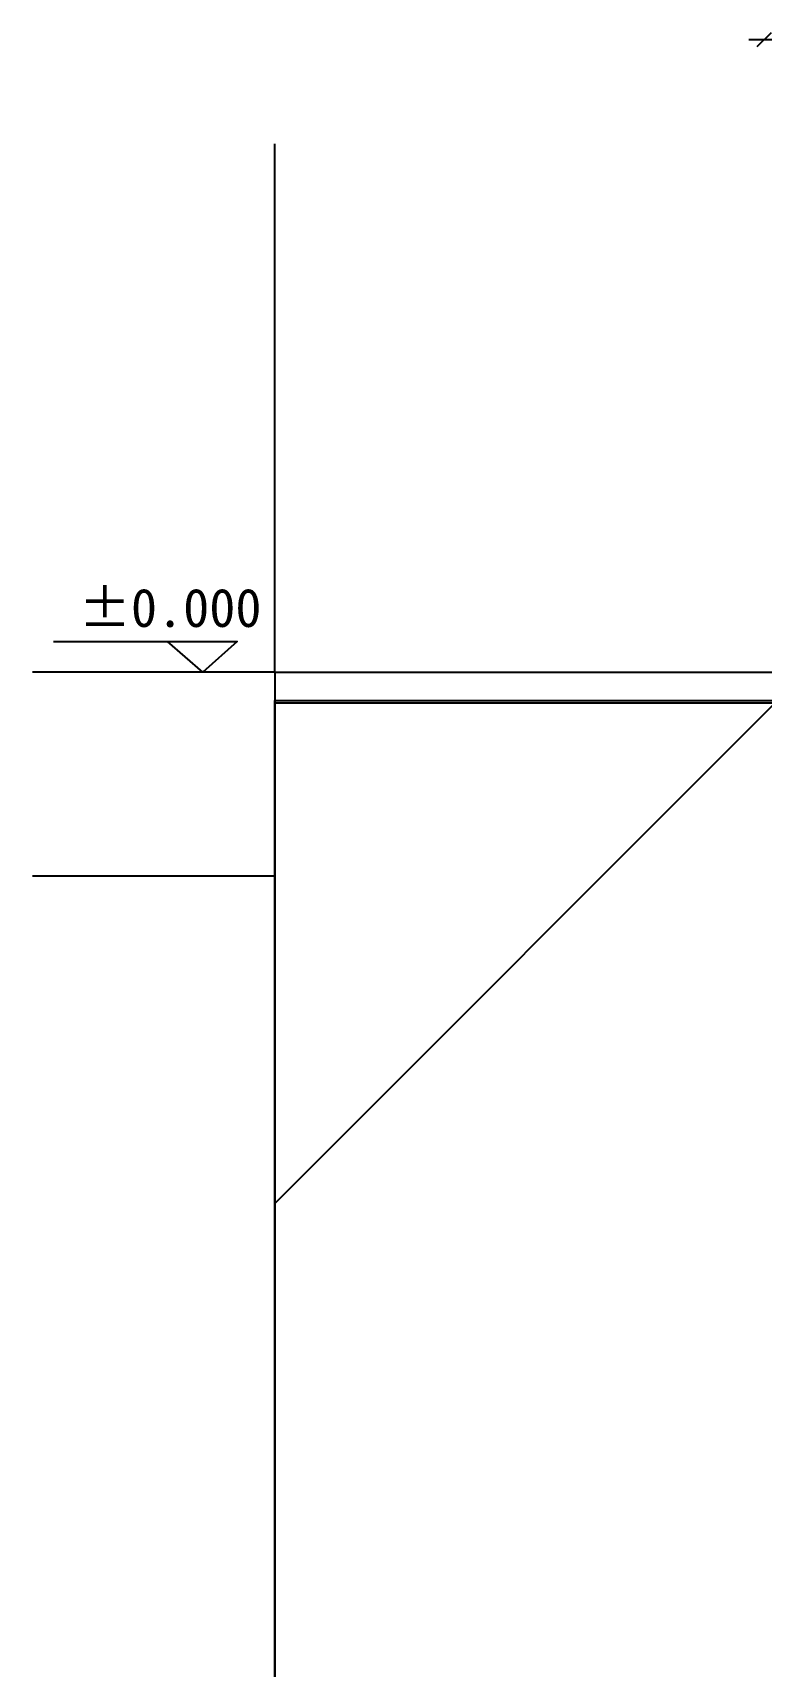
# Model space of a CAD drawing. Header units: metres. Extents: x 5236 to 7373, y 2233 to 4846.
# Drawn here: x 5236 to 5951, y 3224 to 4826 of the extents above; entities that cross this region are included whole.
import ezdxf

# ---------------------------------------------------------------- set-up
doc = ezdxf.new("R2010")
doc.units = ezdxf.units.M
for name, color, linetype in [('A-DIM', 3, 'Continuous'), ('HATCH', 9, 'Continuous'), ('PUB_DIM', 3, 'Continuous'), ('STR', 1, 'Continuous'), ('TEXT-E', 3, 'Continuous'), ('WALL', 2, 'Continuous'), ('WEA-F099$0$099-TEXT1', 3, 'Continuous')]:
    doc.layers.add(name, color=color, linetype=linetype)

# ---------------------------------------------------------------- blocks, each defined once
blk = doc.blocks.new('_DIMX')
blk.add_line((-150, 0), (150, 0))
blk.add_lwpolyline([(-70, -70), (70, 70)])

msp = doc.modelspace()

# ---------------------------------------------------------------- hatches: boundary and pattern name
h = msp.add_hatch()
h.set_pattern_fill('AN31C', scale=400)
h.set_pattern_definition([(45, (0, 0), (-898.03, 898.03), [])])
h.paths.add_polyline_path([(5828.86, 3803.64), (5798.86, 3803.64), (5798.86, 4168.78), (5628.86, 4168.78), (5628.86, 3803.64), (5598.86, 3803.64), (5598.86, 4168.78), (5473.86, 4168.78), (5473.86, 2977.9), (6153.86, 2977.9), (6153.86, 4168.78), (6028.86, 4168.78), (6028.86, 3803.64), (5998.86, 3803.64), (5998.86, 4168.78), (5828.86, 4168.78)])
h.paths.add_polyline_path([(5598.86, 3803.64), (5628.86, 3803.64), (5628.86, 4168.78), (5598.86, 4168.78)])
h.paths.add_polyline_path([(5828.86, 4168.78), (5798.86, 4168.78), (5798.86, 3803.64), (5828.86, 3803.64)])
h.paths.add_polyline_path([(6028.86, 4168.78), (5998.86, 4168.78), (5998.86, 3803.64), (6028.86, 3803.64)])
at = {"layer": 'HATCH'}
h = msp.add_hatch(dxfattribs=at)
h.set_pattern_fill('ANSI31', scale=400)
h.paths.add_polyline_path([(5473.86, 4198.78), (5236.41, 4198.78), (5236.41, 3998.78), (5473.86, 3998.78)])

# ---------------------------------------------------------------- linework, layer by layer
msp.add_line((5473.86, 4198.78, -5004.31), (5473.86, 4716.88, -5004.31))
at = {"layer": 'A-DIM'}
msp.add_lwpolyline([(5473.86, 2977.9), (5473.86, 4170.96), (6153.86, 4170.96), (6153.86, 2977.9)], dxfattribs=at)
at = {"layer": 'STR'}
for p, q in [((5473.86, 4198.78, -5004.31), (6153.86, 4198.78, -5004.31)), ((5473.86, 4198.78, -5004.31), (5473.86, 2977.9, -5004.31)), ((5473.86, 4168.78, -5004.31), (6153.86, 4168.78, -5004.31))]:
    msp.add_line(p, q, dxfattribs=at)
at = {"layer": 'TEXT-E'}
msp.add_lwpolyline([(5256.78, 4228.83), (5437.14, 4228.83), (5403.2, 4198.78), (5368.58, 4228.83)], dxfattribs=at)
at = {"layer": 'WALL'}
for p, q in [((5473.86, 4198.78, -5004.31), (5236.41, 4198.78, -5004.31)), ((5473.86, 3998.78, -5004.31), (5236.41, 3998.78, -5004.31))]:
    msp.add_line(p, q, dxfattribs=at)

# ---------------------------------------------------------------- block references
at = {"layer": 'PUB_DIM', "xscale": 0.1, "yscale": 0.1, "zscale": 0.1, "rotation": 180}
msp.add_blockref('_DIMX', (5953.86, 4818.8), dxfattribs=at)

# ---------------------------------------------------------------- texts
at = {"layer": 'WEA-F099$0$099-TEXT1'}
msp.add_text('%%p0.000', height=37.63, dxfattribs=at).set_placement((5281.65, 4243.09, -4920.68))

doc.saveas('drawing.dxf')
